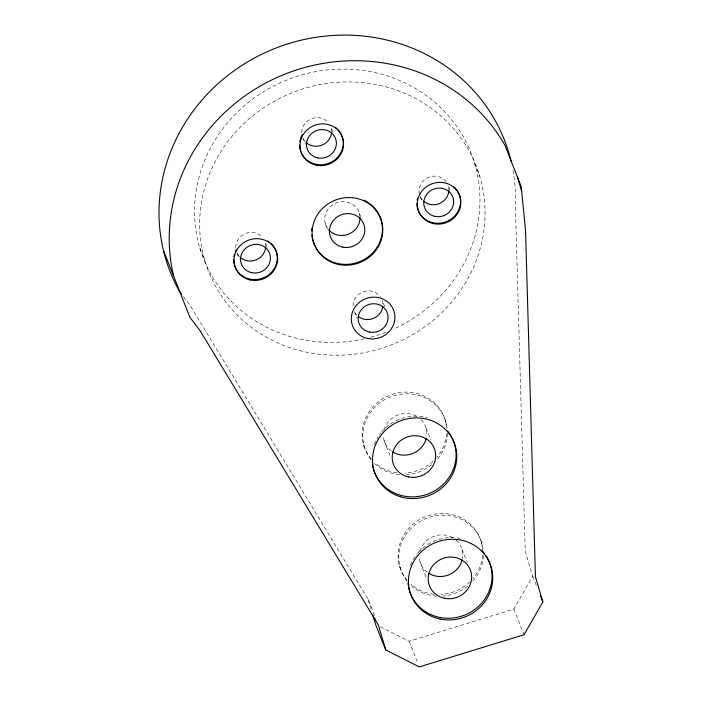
<?xml version="1.0" encoding="UTF-8"?>
<svg xmlns="http://www.w3.org/2000/svg" width="702" height="702" viewBox="0 0 702 702"><rect width="100%" height="100%" fill="white"/><g stroke="black" fill="none" stroke-linecap="round" stroke-linejoin="round"><path stroke-width="0.53" stroke-dasharray="3.51 2.63" d="M380.361 626.789L409.134 641.286L513.838 609.108L532.678 576.307L525.228 551.158L515.365 205.081A179.633 169.217 -21.7 0 0 512.986 170.41M183.538 296.735L189.917 305.089L368.173 599.42L376.018 619.129M474.675 163.548L479.764 176.36A143.822 135.495 -21.7 0 1 306.976 352.264A143.822 135.495 -21.7 0 1 240.286 127.141A143.822 135.495 -21.7 0 1 479.764 176.36M449.938 189.996L448.359 186.012A15.067 14.198 -21.7 0 1 448.911 189.68M420.358 196.85L421.946 200.833M532.678 576.307L536.995 587.144M333.055 132.494L331.072 127.518A15.067 14.198 -21.7 0 1 331.625 131.186M445.182 420.103L445.867 421.814M359.363 213.355L360.547 216.348M513.838 609.108L524.034 634.722M481.133 541.461L481.809 543.173M384.757 306.721L382.406 300.816A15.067 14.198 -21.7 0 1 382.959 304.484M426.061 427.895L430.879 440.005M302.676 137.364L305.449 144.331M462.013 549.254L467.234 562.372M325.333 223.815L327.308 228.799M354.396 311.627L357.142 318.524M384.178 440.768L390.602 456.914M420.129 562.126L426.553 578.272M363.697 445.147L364.382 446.849M399.649 566.505L400.324 568.208M267.111 247.297L265.128 242.322A15.067 14.198 -21.7 0 1 265.681 245.99M409.134 641.286L418.155 663.943M237.127 253.159L239.505 259.135M199.824 248.008L204.923 260.819M368.173 599.42L371.56 610.863M364.356 338.776A143.822 135.495 -21.7 0 1 199.429 175.719A143.822 135.495 -21.7 0 1 430.993 99.14A143.822 135.495 -21.7 0 1 392.866 329.352M385.872 332.248A143.822 135.495 -21.7 0 1 370.621 337.232M356.888 315.233A15.067 14.198 -21.7 0 1 355.151 313.031M353.062 305.984A15.067 14.198 -21.7 0 1 363.513 291.769A15.067 14.198 -21.7 0 1 380.352 296.674M422.2 199.728A15.067 14.198 -21.7 0 1 420.208 196.595M419.331 193.963A15.067 14.198 -21.7 0 1 428.08 177.509A15.067 14.198 -21.7 0 1 446.296 181.871M305.554 141.936A15.067 14.198 -21.7 0 1 302.931 138.101M301.728 132.687A15.067 14.198 -21.7 0 1 311.714 118.638A15.067 14.198 -21.7 0 1 328.431 122.639M239.601 256.739A15.067 14.198 -21.7 0 1 236.978 252.904M235.775 247.49A15.067 14.198 -21.7 0 1 245.761 233.441A15.067 14.198 -21.7 0 1 262.487 237.443M328.167 229.238A17.804 16.778 -21.7 0 1 336.258 202.957A17.804 16.778 -21.7 0 1 359.977 216.821M407.116 580.3A42.638 40.172 -21.7 0 1 425.298 516.751A42.638 40.172 -21.7 0 1 482.616 549.763M482.607 555.036A42.638 40.172 -21.7 0 1 472.867 578.659M469.936 581.791A42.638 40.172 -21.7 0 1 440.874 594.445M433.845 594.234A42.638 40.172 -21.7 0 1 410.81 584.09M371.165 458.932A42.638 40.172 -21.7 0 1 389.356 395.393A42.638 40.172 -21.7 0 1 446.665 428.395M446.656 433.669A42.638 40.172 -21.7 0 1 436.916 457.292M433.266 461.126A42.638 40.172 -21.7 0 1 404.922 473.087M396.893 472.753A42.638 40.172 -21.7 0 1 374.868 462.732M456.274 540.215A21.92 20.648 -21.7 0 1 462.39 558.95M427.281 572.314A21.92 20.648 -21.7 0 1 419.322 556.783M419.998 551.36A21.92 20.648 -21.7 0 1 453.334 538.03M421.112 419.603A21.92 20.648 -21.7 0 1 426.64 436.512M391.33 450.956A21.92 20.648 -21.7 0 1 383.38 435.424M384.055 430.001A21.92 20.648 -21.7 0 1 417.392 416.663M410.416 565.382A42.462 40.005 -21.7 0 1 412.679 560.468M413.206 559.529A42.462 40.005 -21.7 0 1 416.891 554.132M417.593 553.281A42.462 40.005 -21.7 0 1 421.981 548.797M422.744 548.139A42.462 40.005 -21.7 0 1 460.398 538.434M374.377 444.261A42.462 40.005 -21.7 0 1 378.246 436.53M379.457 434.731A42.462 40.005 -21.7 0 1 380.765 432.994M381.458 432.142A42.462 40.005 -21.7 0 1 427.369 417.787M407.125 581.186A42.638 40.172 -21.7 0 1 425.465 518.673A42.638 40.172 -21.7 0 1 483.099 549.359M483.345 555.677A42.638 40.172 -21.7 0 1 471.323 582.8M467.602 586.179A42.638 40.172 -21.7 0 1 442.55 596.086M436.53 596.112A42.638 40.172 -21.7 0 1 409.959 584.345M371.174 459.828A42.638 40.172 -21.7 0 1 389.513 397.314A42.638 40.172 -21.7 0 1 447.148 428.001M447.428 433.257A42.638 40.172 -21.7 0 1 436.872 459.836M431.651 464.821A42.638 40.172 -21.7 0 1 406.598 474.727M399.57 474.684A42.638 40.172 -21.7 0 1 374.008 462.987"/><path stroke-width="1.05" d="M385.758 649.991L378.369 625.034L200.114 330.703L189.9 317.348L173.684 276.246A179.633 169.217 -21.7 0 1 285.354 73.973A179.633 169.217 -21.7 0 1 504.984 145.446L521.191 186.539L525.561 230.695L535.424 576.772L542.874 601.921L524.034 634.722L419.331 666.9L385.758 649.991L375.57 624.376L372.797 615.022M181.616 294.235L179.703 291.725A179.633 169.217 -21.7 0 1 275.158 48.359A179.633 169.217 -21.7 0 1 511.003 160.925M540.128 595.024L542.874 601.921M163.496 250.632L173.684 276.246M517.479 177.132L521.656 191.225M382.853 306.362A15.067 14.198 -21.7 0 1 373.438 318.357A15.067 14.198 -21.7 0 1 358.274 316.479M448.885 190.619A15.067 14.198 -21.7 0 1 439.391 203.554A15.067 14.198 -21.7 0 1 423.508 201.07M331.607 132.125A15.067 14.198 -21.7 0 1 322.104 145.06A15.067 14.198 -21.7 0 1 306.23 142.576M265.654 246.928A15.067 14.198 -21.7 0 1 256.151 259.854A15.067 14.198 -21.7 0 1 240.277 257.38M360.012 217.699A17.804 16.778 -21.7 0 1 348.429 234.222A17.804 16.778 -21.7 0 1 328.738 229.914M453.957 186.872A21.973 20.7 -21.7 0 1 447.288 221.235A21.973 20.7 -21.7 0 1 416.909 203.483M417.146 200.202A21.973 20.7 -21.7 0 1 417.593 198.043M270.726 243.182A21.973 20.7 -21.7 0 1 264.057 277.544A21.973 20.7 -21.7 0 1 233.678 259.793M233.906 256.511A21.973 20.7 -21.7 0 1 234.363 254.352M235.249 251.728A21.973 20.7 -21.7 0 1 236.477 249.219M267.787 240.988A21.973 20.7 -21.7 0 1 269.314 242.023M337.469 129.124A21.973 20.7 -21.7 0 1 329.484 162.969A21.973 20.7 -21.7 0 1 299.631 144.989M299.859 141.707A21.973 20.7 -21.7 0 1 300.307 139.549M300.561 138.671A21.973 20.7 -21.7 0 1 302.43 134.415M335.266 127.22A21.973 20.7 -21.7 0 1 336.679 128.378M462.135 560.02A21.92 20.648 -21.7 0 1 428.808 573.35M426.193 438.662A21.92 20.648 -21.7 0 1 392.857 451.991M486.179 555.958A42.462 40.005 -21.7 0 1 466.927 614.101A42.462 40.005 -21.7 0 1 409.626 591.303M409.319 590.312A42.462 40.005 -21.7 0 1 408.555 587.276M408.187 585.196A42.462 40.005 -21.7 0 1 407.932 583.099M481.66 550.14A42.462 40.005 -21.7 0 1 484.389 553.369M452.158 438.022A42.462 40.005 -21.7 0 1 426.588 494.489A42.462 40.005 -21.7 0 1 372.455 465.128M447.622 430.967A42.462 40.005 -21.7 0 1 451.184 436.188M369.893 203.808A35.618 33.547 -21.7 0 1 363.338 259.933A35.618 33.547 -21.7 0 1 311.89 234.784M311.776 230.87A35.618 33.547 -21.7 0 1 312.013 227.913M363.943 200.158A35.618 33.547 -21.7 0 1 368.278 202.641M369.401 332.046A15.067 14.198 -21.7 0 0 387.504 313.618A15.067 14.198 -21.7 0 0 362.416 308.468A15.067 14.198 -21.7 0 0 369.401 332.046M435.012 216.391A15.067 14.198 -21.7 0 0 453.115 197.964A15.067 14.198 -21.7 0 0 428.027 192.804A15.067 14.198 -21.7 0 0 435.012 216.391M317.725 157.897A15.067 14.198 -21.7 0 0 335.828 139.47A15.067 14.198 -21.7 0 0 310.74 134.31A15.067 14.198 -21.7 0 0 317.725 157.897M251.781 272.701A15.067 14.198 -21.7 0 0 269.884 254.273A15.067 14.198 -21.7 0 0 244.796 249.113A15.067 14.198 -21.7 0 0 251.781 272.701M339.206 264.601A35.618 33.547 -21.7 0 0 381.318 220.446A35.618 33.547 -21.7 0 0 321.797 209.143A35.618 33.547 -21.7 0 0 339.206 264.601M342.725 247.095A17.804 16.778 -21.7 0 0 364.119 225.316A17.804 16.778 -21.7 0 0 334.468 219.217A17.804 16.778 -21.7 0 0 342.725 247.095M433.652 223.666A21.973 20.7 -21.7 0 0 460.056 196.788A21.973 20.7 -21.7 0 0 423.464 189.268A21.973 20.7 -21.7 0 0 433.652 223.666M250.421 279.975A21.973 20.7 -21.7 0 0 276.825 253.097A21.973 20.7 -21.7 0 0 240.233 245.577A21.973 20.7 -21.7 0 0 250.421 279.975M316.374 165.172A21.973 20.7 -21.7 0 0 342.769 138.294A21.973 20.7 -21.7 0 0 306.177 130.774A21.973 20.7 -21.7 0 0 316.374 165.172M367.699 338.469A21.973 20.7 -21.7 0 0 394.103 311.591A21.973 20.7 -21.7 0 0 357.511 304.071A21.973 20.7 -21.7 0 0 367.699 338.469M400.193 496.674A42.462 40.005 -21.7 0 0 456.133 449.64A42.462 40.005 -21.7 0 0 387.583 428.395A42.462 40.005 -21.7 0 0 400.193 496.674M440.093 619.05A42.462 40.005 -21.7 0 0 491.172 567.172A42.462 40.005 -21.7 0 0 420.489 552.562A42.462 40.005 -21.7 0 0 440.093 619.05M444.515 598.262A21.92 20.648 -21.7 0 0 470.849 571.454A21.92 20.648 -21.7 0 0 434.354 563.952A21.92 20.648 -21.7 0 0 444.515 598.262M408.564 476.904A21.92 20.648 -21.7 0 0 434.898 450.096A21.92 20.648 -21.7 0 0 398.403 442.593A21.92 20.648 -21.7 0 0 408.564 476.904"/></g></svg>
